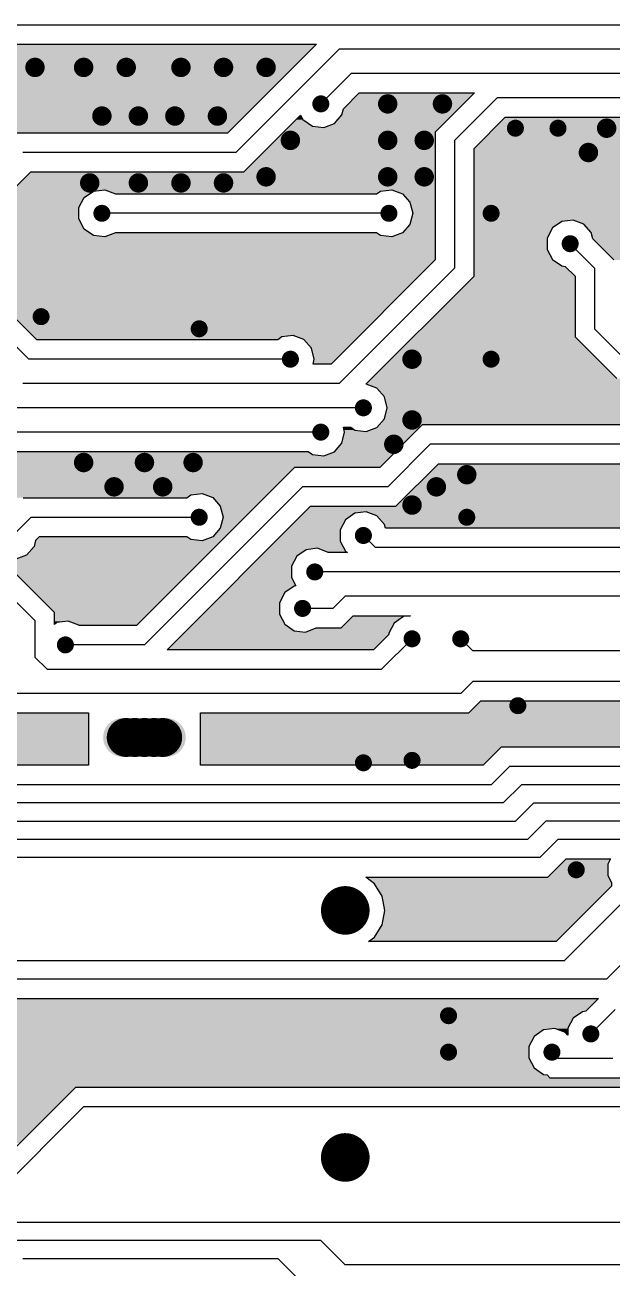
# Model space of a CAD drawing. Extents: x 295 to 953, y 10 to 290.
# Drawn here: x 643.8 to 683.6, y 154.1 to 238.5 of the extents above; entities that cross this region are included whole.
import ezdxf

# ---------------------------------------------------------------- set-up
doc = ezdxf.new("R2010")
doc.units = 0
doc.header["$LTSCALE"] = 5
doc.header["$MEASUREMENT"] = 0
doc.layers.get('0').update_dxf_attribs({"linetype": 'CONTINUOUS', "lineweight": 25})
doc.layers.add('19_SOLD_GBR', color=4, linetype='CONTINUOUS')

msp = doc.modelspace()

# ---------------------------------------------------------------- linework, layer by layer
at = {"color": 7}
for points, const_width in [([(644.82, 235.563, -1), (644.16, 235.563, -1)], 0.66), ([(648.12, 235.563, -1), (647.46, 235.563, -1)], 0.66), ([(651.008, 235.563, -1), (650.348, 235.563, -1)], 0.66), ([(654.72, 235.563, -1), (654.06, 235.563, -1)], 0.66), ([(657.608, 235.563, -1), (656.948, 235.563, -1)], 0.66), ([(660.495, 235.563, -1), (659.835, 235.563, -1)], 0.66), ([(668.745, 233.088, -1), (668.085, 233.088, -1)], 0.66), ([(672.458, 233.088, -1), (671.798, 233.088, -1)], 0.66), ([(649.358, 232.263, -1), (648.698, 232.263, -1)], 0.66), ([(651.833, 232.263, -1), (651.173, 232.263, -1)], 0.66), ([(654.308, 232.263, -1), (653.648, 232.263, -1)], 0.66), ([(657.195, 232.263, -1), (656.535, 232.263, -1)], 0.66), ([(664.166, 233.088, -1), (663.589, 233.088, -1)], 0.577), ([(677.366, 231.438, -1), (676.789, 231.438, -1)], 0.577), ([(680.254, 231.438, -1), (679.676, 231.438, -1)], 0.577), ([(683.595, 231.438, -1), (682.935, 231.438, -1)], 0.66), ([(662.145, 230.613, -1), (661.485, 230.613, -1)], 0.66), ([(668.745, 230.613, -1), (668.085, 230.613, -1)], 0.66), ([(671.22, 230.613, -1), (670.56, 230.613, -1)], 0.66), ([(682.358, 229.788, -1), (681.698, 229.788, -1)], 0.66), ([(660.495, 228.138, -1), (659.835, 228.138, -1)], 0.66), ([(668.745, 228.138, -1), (668.085, 228.138, -1)], 0.66), ([(671.22, 228.138, -1), (670.56, 228.138, -1)], 0.66), ([(648.533, 227.725, -1), (647.873, 227.725, -1)], 0.66), ([(651.833, 227.725, -1), (651.173, 227.725, -1)], 0.66), ([(654.72, 227.725, -1), (654.06, 227.725, -1)], 0.66), ([(657.608, 227.725, -1), (656.948, 227.725, -1)], 0.66), ([(649.316, 225.662, -1), (648.739, 225.662, -1)], 0.577), ([(668.786, 225.662, -1), (668.209, 225.662, -1)], 0.577), ([(675.716, 225.662, -1), (675.139, 225.662, -1)], 0.577), ([(681.079, 223.6, -1), (680.501, 223.6, -1)], 0.577), ([(645.191, 218.65, -1), (644.614, 218.65, -1)], 0.577), ([(655.916, 217.825, -1), (655.339, 217.825, -1)], 0.577), ([(662.104, 215.762, -1), (661.526, 215.762, -1)], 0.577), ([(670.395, 215.762, -1), (669.735, 215.762, -1)], 0.66), ([(675.716, 215.762, -1), (675.139, 215.762, -1)], 0.577), ([(667.054, 212.462, -1), (666.476, 212.462, -1)], 0.577), ([(670.395, 211.638, -1), (669.735, 211.638, -1)], 0.66), ([(664.166, 210.812, -1), (663.589, 210.812, -1)], 0.577), ([(669.158, 209.988, -1), (668.498, 209.988, -1)], 0.66), ([(648.12, 208.75, -1), (647.46, 208.75, -1)], 0.66), ([(652.245, 208.75, -1), (651.585, 208.75, -1)], 0.66), ([(655.545, 208.75, -1), (654.885, 208.75, -1)], 0.66), ([(674.108, 207.925, -1), (673.448, 207.925, -1)], 0.66), ([(650.183, 207.1, -1), (649.523, 207.1, -1)], 0.66), ([(653.483, 207.1, -1), (652.823, 207.1, -1)], 0.66), ([(672.045, 207.1, -1), (671.385, 207.1, -1)], 0.66), ([(670.395, 205.863, -1), (669.735, 205.863, -1)], 0.66), ([(655.916, 205.037, -1), (655.339, 205.037, -1)], 0.577), ([(674.066, 205.037, -1), (673.489, 205.037, -1)], 0.577), ([(667.054, 203.8, -1), (666.476, 203.8, -1)], 0.577), ([(663.754, 201.325, -1), (663.176, 201.325, -1)], 0.577), ([(662.929, 198.85, -1), (662.351, 198.85, -1)], 0.577), ([(646.841, 196.375, -1), (646.264, 196.375, -1)], 0.577), ([(670.354, 196.788, -1), (669.776, 196.788, -1)], 0.577), ([(673.654, 196.788, -1), (673.076, 196.788, -1)], 0.577), ([(677.531, 192.25, -1), (676.954, 192.25, -1)], 0.577), ([(651.338, 190.092, -1), (650.018, 190.092, -1)], 1.32), ([(651.915, 190.092, -1), (650.595, 190.092, -1)], 1.32), ([(652.575, 190.092, -1), (651.255, 190.092, -1)], 1.32), ([(653.235, 190.092, -1), (651.915, 190.092, -1)], 1.32), ([(653.813, 190.092, -1), (652.493, 190.092, -1)], 1.32), ([(670.354, 188.538, -1), (669.776, 188.538, -1)], 0.577), ([(667.054, 188.373, -1), (666.476, 188.373, -1)], 0.577), ([(681.491, 181.113, -1), (680.914, 181.113, -1)], 0.577), ([(666.361, 178.357, -1), (664.711, 178.357, -1)], 1.65), ([(672.829, 171.213, -1), (672.251, 171.213, -1)], 0.577), ([(682.481, 169.975, -1), (681.904, 169.975, -1)], 0.577), ([(672.829, 168.738, -1), (672.251, 168.738, -1)], 0.577), ([(679.841, 168.738, -1), (679.264, 168.738, -1)], 0.577), ([(666.361, 161.593, -1), (664.711, 161.593, -1)], 1.65)]:
    msp.add_lwpolyline(points, format="xyb", close=True, dxfattribs=dict(at, const_width=const_width))
at = {"layer": '19_SOLD_GBR', "color": 7}
for p, q in [((606.54, 238.45), (718.74, 238.45)), ((629.044, 237.13), (663.577, 237.13)), ((663.577, 237.13), (657.556, 231.108)), ((658.103, 229.788), (665.115, 236.8)), ((712.553, 236.8), (665.115, 236.8)), ((663.878, 233.088), (665.94, 235.15)), ((712.14, 235.15), (665.94, 235.15)), ((665.41, 232.753), (666.486, 233.83)), ((666.486, 233.83), (674.302, 233.83)), ((674.302, 233.83), (671.633, 231.159)), ((672.953, 230.613), (675.84, 233.5)), ((695.64, 233.5), (675.84, 233.5)), ((658.649, 228.468), (662.506, 232.325)), ((662.506, 232.325), (662.668, 232.017)), ((662.668, 232.017), (663.305, 231.578)), ((664.795, 231.759), (665.306, 232.337)), ((665.306, 232.337), (665.41, 232.753)), ((674.273, 230.066), (676.386, 232.18)), ((676.386, 232.18), (695.094, 232.18)), ((663.305, 231.578), (664.072, 231.485)), ((664.072, 231.485), (664.795, 231.759)), ((657.556, 231.108), (643.119, 231.108)), ((671.633, 231.159), (671.633, 222.496)), ((672.953, 230.613), (672.953, 221.95)), ((658.103, 229.788), (643.665, 229.788)), ((674.273, 221.404), (674.273, 230.066)), ((638.849, 223.105), (644.211, 228.468)), ((644.211, 228.468), (658.649, 228.468)), ((647.818, 226.733), (648.455, 227.172)), ((648.455, 227.172), (649.222, 227.266)), ((649.222, 227.266), (649.945, 226.991)), ((649.945, 226.991), (649.953, 226.983)), ((649.953, 226.983), (667.649, 226.983)), ((667.649, 226.983), (667.925, 227.172)), ((667.925, 227.172), (668.692, 227.266)), ((668.692, 227.266), (669.415, 226.991)), ((669.415, 226.991), (669.926, 226.413)), ((647.46, 226.049), (647.818, 226.733)), ((669.926, 226.413), (670.113, 225.662)), ((647.46, 225.276), (647.46, 226.049)), ((647.818, 224.592), (647.46, 225.276)), ((668.498, 225.662), (649.028, 225.662)), ((670.113, 225.662), (669.926, 224.912)), ((648.455, 224.153), (647.818, 224.592)), ((669.926, 224.912), (669.415, 224.334)), ((679.581, 224.671), (679.223, 223.986)), ((680.217, 225.11), (679.581, 224.671)), ((680.985, 225.204), (680.217, 225.11)), ((681.707, 224.928), (680.985, 225.204)), ((682.219, 224.351), (681.707, 224.928)), ((649.222, 224.06), (648.455, 224.153)), ((649.945, 224.334), (649.222, 224.06)), ((649.953, 224.342), (649.945, 224.334)), ((667.649, 224.342), (649.953, 224.342)), ((667.925, 224.153), (667.649, 224.342)), ((668.692, 224.06), (667.925, 224.153)), ((669.415, 224.334), (668.692, 224.06)), ((679.223, 223.986), (679.223, 223.214)), ((680.79, 223.6), (682.44, 221.95)), ((682.323, 223.935), (682.219, 224.351)), ((683.76, 222.496), (682.323, 223.935)), ((679.223, 223.214), (679.581, 222.529)), ((671.633, 222.496), (664.569, 215.433)), ((665.115, 214.113), (672.953, 221.95)), ((679.581, 222.529), (680.217, 222.09)), ((680.217, 222.09), (680.462, 222.061)), ((680.462, 222.061), (681.12, 221.404)), ((682.44, 221.95), (682.44, 217.825)), ((666.932, 214.061), (674.273, 221.404)), ((681.12, 221.404), (681.12, 217.279)), ((644.624, 217.083), (642.974, 218.732)), ((684.503, 215.762), (682.44, 217.825)), ((642.428, 217.413), (644.078, 215.762)), ((660.967, 217.083), (644.624, 217.083)), ((661.243, 217.272), (660.967, 217.083)), ((662.01, 217.366), (661.243, 217.272)), ((662.732, 217.091), (662.01, 217.366)), ((663.244, 216.513), (662.732, 217.091)), ((681.12, 217.279), (683.956, 214.443)), ((663.43, 215.762), (663.244, 216.513)), ((661.815, 215.762), (644.078, 215.762)), ((663.348, 215.433), (663.43, 215.762)), ((664.569, 215.433), (663.348, 215.433)), ((665.115, 214.113), (643.665, 214.113)), ((666.96, 214.066), (666.932, 214.061)), ((667.682, 213.791), (666.96, 214.066)), ((668.194, 213.213), (667.682, 213.791)), ((668.38, 212.462), (668.194, 213.213)), ((666.765, 212.462), (643.253, 212.462)), ((668.194, 211.712), (668.38, 212.462)), ((665.41, 211.143), (665.917, 211.143)), ((665.493, 210.812), (665.41, 211.143)), ((665.917, 211.143), (666.192, 210.953)), ((666.192, 210.953), (666.96, 210.86)), ((666.96, 210.86), (667.682, 211.134)), ((667.682, 211.134), (668.194, 211.712)), ((670.756, 211.308), (667.869, 208.42)), ((688.192, 211.308), (670.756, 211.308)), ((663.878, 210.812), (642.84, 210.812)), ((665.306, 210.062), (665.493, 210.812)), ((642.294, 209.493), (663.029, 209.493)), ((663.029, 209.493), (663.305, 209.303)), ((663.305, 209.303), (664.072, 209.21)), ((664.072, 209.21), (664.795, 209.484)), ((664.795, 209.484), (665.306, 210.062)), ((668.415, 207.1), (671.303, 209.988)), ((689.04, 209.988), (671.303, 209.988)), ((662.094, 208.42), (651.369, 197.695)), ((667.869, 208.42), (662.094, 208.42)), ((668.961, 205.78), (671.849, 208.667)), ((671.849, 208.667), (688.192, 208.667)), ((651.915, 196.375), (662.64, 207.1)), ((668.415, 207.1), (662.64, 207.1)), ((643.688, 206.358), (654.779, 206.358)), ((654.779, 206.358), (655.055, 206.547)), ((655.055, 206.547), (655.822, 206.641)), ((655.822, 206.641), (656.545, 206.366)), ((656.545, 206.366), (657.056, 205.788)), ((642.997, 203.8), (644.234, 205.037)), ((644.234, 205.037), (655.628, 205.037)), ((653.453, 196.045), (663.186, 205.78)), ((657.056, 205.788), (657.243, 205.037)), ((657.243, 205.037), (657.056, 204.287)), ((663.186, 205.78), (668.961, 205.78)), ((666.192, 205.31), (665.556, 204.871)), ((666.96, 205.404), (666.192, 205.31)), ((667.682, 205.128), (666.96, 205.404)), ((668.194, 204.551), (667.682, 205.128)), ((657.056, 204.287), (656.545, 203.709)), ((665.556, 204.871), (665.198, 204.186)), ((665.198, 204.186), (665.198, 203.414)), ((668.258, 204.295), (668.194, 204.551)), ((709.934, 204.295), (668.258, 204.295)), ((645.81, 198.571), (640.911, 203.47)), ((644.53, 203.465), (644.426, 203.049)), ((644.78, 203.717), (644.53, 203.465)), ((654.779, 203.717), (644.78, 203.717)), ((655.055, 203.528), (654.779, 203.717)), ((655.822, 203.435), (655.055, 203.528)), ((656.545, 203.709), (655.822, 203.435)), ((665.198, 203.414), (665.556, 202.729)), ((666.765, 203.8), (667.59, 202.975)), ((644.426, 203.049), (643.914, 202.472)), ((662.893, 202.835), (662.256, 202.396)), ((663.66, 202.929), (662.893, 202.835)), ((664.382, 202.653), (663.66, 202.929)), ((664.391, 202.645), (664.382, 202.653)), ((665.678, 202.645), (664.391, 202.645)), ((665.556, 202.729), (665.678, 202.645)), ((725.753, 202.975), (667.59, 202.975)), ((644.49, 198.025), (640.365, 202.15)), ((643.914, 202.472), (643.191, 202.198)), ((662.256, 202.396), (661.898, 201.711)), ((661.898, 201.711), (661.898, 200.939)), ((661.898, 200.939), (662.193, 200.375)), ((725.34, 201.325), (663.465, 201.325)), ((662.067, 200.36), (661.431, 199.921)), ((662.193, 200.375), (662.067, 200.36)), ((661.431, 199.921), (661.073, 199.236)), ((661.073, 199.236), (661.073, 198.464)), ((664.703, 198.85), (665.528, 199.675)), ((724.928, 199.675), (665.528, 199.675)), ((645.81, 197.768), (645.81, 198.571)), ((661.073, 198.464), (661.431, 197.779)), ((664.703, 198.85), (662.64, 198.85)), ((665.249, 197.53), (666.074, 198.355)), ((666.074, 198.355), (669.966, 198.355)), ((669.493, 198.297), (668.856, 197.858)), ((669.966, 198.355), (669.493, 198.297)), ((644.49, 198.025), (644.49, 195.55)), ((645.98, 197.885), (645.81, 197.768)), ((646.747, 197.979), (645.98, 197.885)), ((647.47, 197.703), (646.747, 197.979)), ((647.478, 197.695), (647.47, 197.703)), ((651.369, 197.695), (647.478, 197.695)), ((661.431, 197.779), (662.067, 197.34)), ((662.835, 197.248), (663.557, 197.522)), ((663.557, 197.522), (663.566, 197.53)), ((663.566, 197.53), (665.249, 197.53)), ((668.856, 197.858), (668.498, 197.174)), ((662.067, 197.34), (662.835, 197.248)), ((668.498, 197.086), (667.456, 196.045)), ((670.065, 196.788), (668.003, 194.725)), ((668.498, 197.174), (668.498, 197.086)), ((673.365, 196.788), (674.19, 195.963)), ((651.915, 196.375), (646.553, 196.375)), ((667.456, 196.045), (653.453, 196.045)), ((718.74, 195.963), (674.19, 195.963)), ((645.315, 194.725), (644.49, 195.55)), ((645.315, 194.725), (668.003, 194.725)), ((673.365, 193.075), (674.19, 193.9)), ((724.928, 193.9), (674.19, 193.9)), ((673.365, 193.075), (635.828, 193.075)), ((673.911, 191.755), (674.736, 192.58)), ((674.736, 192.58), (693.728, 192.58)), ((635.281, 191.755), (648.12, 191.755)), ((648.12, 191.755), (648.12, 188.208)), ((655.71, 191.755), (673.911, 191.755)), ((655.71, 188.208), (655.71, 191.755)), ((676.119, 189.445), (674.881, 188.208)), ((707.881, 189.445), (676.119, 189.445)), ((648.12, 188.208), (639.261, 188.208)), ((674.881, 188.208), (655.71, 188.208)), ((675.428, 186.888), (676.665, 188.125)), ((708.428, 188.125), (676.665, 188.125)), ((675.428, 186.888), (638.715, 186.888)), ((676.253, 185.65), (677.49, 186.888)), ((703.89, 186.888), (677.49, 186.888)), ((676.253, 185.65), (637.89, 185.65)), ((678.315, 185.65), (677.078, 184.413)), ((678.315, 185.65), (703.065, 185.65)), ((637.065, 184.413), (677.078, 184.413)), ((677.903, 183.175), (679.14, 184.413)), ((702.24, 184.413), (679.14, 184.413)), ((677.903, 183.175), (636.24, 183.175)), ((678.728, 181.938), (679.965, 183.175)), ((700.59, 183.175), (679.965, 183.175)), ((678.728, 181.938), (635.415, 181.938)), ((679.274, 180.618), (680.511, 181.855)), ((680.511, 181.855), (683.534, 181.855)), ((683.534, 181.855), (683.348, 181.499)), ((683.348, 181.499), (683.348, 180.726)), ((666.923, 180.618), (679.274, 180.618)), ((667.521, 180.167), (666.923, 180.618)), ((683.348, 180.726), (683.595, 180.255)), ((668.041, 179.327), (667.521, 180.167)), ((683.595, 180.009), (679.831, 176.245)), ((683.595, 180.255), (683.595, 180.009)), ((668.222, 178.357), (668.041, 179.327)), ((680.378, 174.925), (684.915, 179.463)), ((668.041, 177.387), (668.222, 178.357)), ((667.521, 176.547), (668.041, 177.387)), ((667.12, 176.245), (667.521, 176.547)), ((686.153, 176.575), (683.265, 173.688)), ((679.831, 176.245), (667.12, 176.245)), ((680.378, 174.925), (636.24, 174.925)), ((683.265, 173.688), (635.828, 173.688)), ((639.507, 172.368), (682.717, 172.368)), ((682.717, 172.368), (681.864, 171.514)), ((681.62, 171.485), (680.983, 171.046)), ((681.864, 171.514), (681.62, 171.485)), ((682.193, 169.975), (683.843, 171.625)), ((680.983, 171.046), (680.625, 170.361)), ((678.343, 169.808), (677.985, 169.124)), ((678.98, 170.247), (678.343, 169.808)), ((679.747, 170.341), (678.98, 170.247)), ((680.47, 170.066), (679.747, 170.341)), ((680.625, 169.891), (680.47, 170.066)), ((680.625, 170.361), (680.625, 169.891)), ((677.985, 169.124), (677.985, 168.351)), ((679.553, 168.738), (679.965, 168.325)), ((677.985, 168.351), (678.343, 167.667)), ((679.965, 168.325), (683.678, 168.325)), ((678.343, 167.667), (678.98, 167.228)), ((678.98, 167.228), (679.224, 167.198)), ((679.224, 167.198), (679.419, 167.005)), ((647.244, 166.345), (639.819, 158.92)), ((713.099, 166.345), (647.244, 166.345)), ((679.419, 167.005), (684.224, 167.005)), ((640.365, 157.6), (647.79, 165.025)), ((712.553, 165.025), (647.79, 165.025)), ((708.84, 157.188), (642.015, 157.188)), ((663.878, 155.95), (642.84, 155.95)), ((663.878, 155.95), (665.528, 154.3)), ((660.99, 154.713), (643.665, 154.713)), ((660.99, 154.713), (663.878, 151.825)), ((686.153, 154.3), (665.528, 154.3))]:
    msp.add_line(p, q, dxfattribs=at)
for points in [[(663.226, 236.779), (663.577, 237.13), (629.396, 236.779), (629.044, 237.13)], [(663.577, 237.13), (663.577, 237.13), (629.044, 237.13), (663.577, 237.13)], [(662.437, 235.99), (663.226, 236.779), (629.723, 235.99), (629.396, 236.779)], [(661.583, 235.135), (662.437, 235.99), (629.723, 235.135), (629.723, 235.99)], [(660.796, 234.348), (661.583, 235.135), (629.396, 234.348), (629.723, 235.135)], [(659.866, 233.418), (660.192, 233.744), (628.005, 233.418), (628.792, 233.744)], [(660.192, 233.744), (660.796, 234.348), (628.792, 233.744), (629.396, 234.348)], [(673.225, 232.753), (674.302, 233.83), (665.41, 232.753), (666.486, 233.83)], [(659.041, 232.593), (659.866, 233.418), (608.324, 232.593), (609.149, 233.418)], [(658.02, 231.571), (659.041, 232.593), (604.808, 231.571), (603.786, 232.593)], [(663.305, 231.578), (662.668, 232.017), (661.759, 231.578), (662.198, 232.017)], [(662.668, 232.017), (662.506, 232.325), (662.198, 232.017), (662.506, 232.325)], [(672.233, 231.759), (672.81, 232.337), (664.795, 231.759), (665.306, 232.337)], [(672.81, 232.337), (673.225, 232.753), (665.306, 232.337), (665.41, 232.753)], [(697.208, 230.066), (695.094, 232.18), (674.273, 230.066), (676.386, 232.18)], [(695.094, 232.18), (695.094, 232.18), (676.386, 232.18), (695.094, 232.18)], [(657.556, 231.108), (658.02, 231.571), (604.808, 231.108), (604.808, 231.571)], [(671.633, 231.159), (671.959, 231.485), (661.34, 231.159), (661.667, 231.485)], [(664.072, 231.485), (663.305, 231.578), (661.667, 231.485), (661.759, 231.578)], [(671.959, 231.485), (672.233, 231.759), (664.072, 231.485), (664.795, 231.759)], [(671.633, 228.468), (671.633, 231.159), (658.649, 228.468), (661.34, 231.159)], [(697.569, 229.705), (697.208, 230.066), (674.273, 229.705), (674.273, 230.066)], [(700.017, 229.515), (699.742, 229.705), (674.273, 229.515), (674.273, 229.705)], [(700.785, 229.423), (700.017, 229.515), (674.273, 229.423), (674.273, 229.515)], [(711.756, 229.208), (712.067, 229.423), (674.273, 229.208), (674.273, 229.423)], [(711.398, 228.524), (711.756, 229.208), (674.273, 228.524), (674.273, 229.208)], [(671.633, 227.266), (671.633, 228.467), (643.01, 227.266), (644.211, 228.467)], [(671.633, 228.467), (671.633, 228.468), (649.222, 228.467), (658.649, 228.468)], [(711.398, 227.751), (711.398, 228.524), (674.273, 227.751), (674.273, 228.524)], [(647.818, 226.733), (648.455, 227.172), (642.477, 226.733), (642.916, 227.172)], [(648.455, 227.172), (649.222, 227.266), (642.916, 227.172), (643.01, 227.266)], [(667.925, 227.172), (668.692, 227.266), (649.469, 227.172), (649.222, 227.266)], [(667.661, 226.991), (667.925, 227.172), (649.945, 226.991), (649.469, 227.172)], [(667.649, 226.983), (667.661, 226.991), (649.953, 226.983), (649.945, 226.991)], [(671.633, 226.991), (671.633, 227.266), (669.415, 226.991), (668.692, 227.266)], [(671.633, 226.413), (671.633, 226.991), (669.926, 226.413), (669.415, 226.991)], [(711.756, 227.067), (711.398, 227.751), (674.273, 227.067), (674.273, 227.751)], [(712.392, 226.628), (711.756, 227.067), (674.273, 226.628), (674.273, 227.067)], [(647.46, 226.049), (647.818, 226.733), (641.792, 226.049), (642.477, 226.733)], [(671.633, 225.662), (671.633, 226.413), (670.113, 225.662), (669.926, 226.413)], [(713.16, 226.535), (712.392, 226.628), (674.273, 226.535), (674.273, 226.628)], [(737.581, 226.405), (737.451, 226.535), (674.273, 226.405), (674.273, 226.535)], [(788.901, 226.029), (788.525, 226.405), (674.273, 226.029), (674.273, 226.405)], [(647.818, 224.592), (647.46, 225.276), (640.335, 224.592), (641.02, 225.276)], [(647.46, 225.276), (647.46, 226.049), (641.02, 225.276), (641.792, 226.049)], [(671.633, 224.912), (671.633, 225.662), (669.926, 224.912), (670.113, 225.662)], [(786.23, 225.935), (786.997, 226.029), (674.273, 225.935), (674.273, 226.029)], [(785.768, 225.616), (786.23, 225.935), (674.273, 225.616), (674.273, 225.935)], [(690.118, 225.522), (690.885, 225.616), (674.273, 225.522), (674.273, 225.616)], [(689.655, 225.204), (690.118, 225.522), (674.273, 225.204), (674.273, 225.522)], [(648.455, 224.153), (647.818, 224.592), (639.896, 224.153), (640.335, 224.592)], [(671.633, 224.334), (671.633, 224.912), (669.415, 224.334), (669.926, 224.912)], [(680.217, 225.11), (680.985, 225.204), (674.273, 225.11), (674.273, 225.204)], [(679.581, 224.671), (680.217, 225.11), (674.273, 224.671), (674.273, 225.11)], [(679.223, 223.986), (679.581, 224.671), (674.273, 223.986), (674.273, 224.671)], [(689.481, 225.083), (689.655, 225.204), (681.301, 225.083), (680.985, 225.204)], [(689.4, 224.928), (689.481, 225.083), (681.707, 224.928), (681.301, 225.083)], [(689.123, 224.399), (689.4, 224.928), (682.177, 224.399), (681.707, 224.928)], [(671.633, 223.105), (671.633, 224.06), (638.849, 223.105), (639.804, 224.06)], [(649.222, 224.06), (648.455, 224.153), (639.804, 224.06), (639.896, 224.153)], [(668.692, 224.06), (667.925, 224.153), (649.222, 224.06), (649.466, 224.153)], [(667.925, 224.153), (667.661, 224.334), (649.466, 224.153), (649.945, 224.334)], [(667.661, 224.334), (667.649, 224.342), (649.945, 224.334), (649.953, 224.342)], [(667.649, 224.342), (667.649, 224.342), (649.953, 224.342), (667.649, 224.342)], [(671.633, 224.06), (671.633, 224.334), (668.692, 224.06), (669.415, 224.334)], [(679.223, 223.214), (679.223, 223.986), (674.273, 223.214), (674.273, 223.986)], [(689.123, 224.351), (689.123, 224.399), (682.219, 224.351), (682.177, 224.399)], [(689.123, 223.935), (689.123, 224.351), (682.323, 223.935), (682.219, 224.351)], [(689.123, 223.626), (689.123, 223.935), (682.631, 223.626), (682.323, 223.935)], [(689.37, 223.155), (689.123, 223.626), (683.102, 223.155), (682.631, 223.626)], [(671.633, 222.496), (671.633, 222.823), (602.498, 222.496), (602.498, 222.823)], [(671.633, 222.823), (671.633, 223.097), (605.497, 222.823), (606.22, 223.097)], [(671.633, 223.097), (671.633, 223.105), (606.22, 223.097), (606.228, 223.105)], [(671.633, 223.105), (671.633, 223.105), (606.228, 223.105), (638.849, 223.105)], [(679.581, 222.529), (679.223, 223.214), (674.273, 222.529), (674.273, 223.214)], [(689.37, 222.496), (689.37, 223.155), (683.76, 222.496), (683.102, 223.155)], [(667.869, 218.732), (671.633, 222.496), (602.498, 218.732), (602.498, 222.496)], [(680.217, 222.09), (679.581, 222.529), (674.273, 222.09), (674.273, 222.529)], [(680.462, 222.061), (680.217, 222.09), (674.273, 222.061), (674.273, 222.09)], [(681.12, 221.404), (680.462, 222.061), (674.273, 221.404), (674.273, 222.061)], [(681.12, 217.279), (681.12, 221.404), (670.149, 217.279), (674.273, 221.404)], [(667.869, 218.732), (667.869, 218.732), (642.974, 218.732), (602.498, 218.732)], [(666.503, 217.366), (667.869, 218.732), (644.34, 217.366), (642.974, 218.732)], [(661.243, 217.272), (662.01, 217.366), (644.434, 217.272), (644.34, 217.366)], [(660.967, 217.083), (661.243, 217.272), (644.624, 217.083), (644.434, 217.272)], [(666.227, 217.091), (666.503, 217.366), (662.732, 217.091), (662.01, 217.366)], [(665.65, 216.513), (666.227, 217.091), (663.244, 216.513), (662.732, 217.091)], [(683.956, 214.443), (681.12, 217.279), (667.313, 214.443), (670.149, 217.279)], [(664.899, 215.762), (665.65, 216.513), (663.43, 215.762), (663.244, 216.513)], [(664.569, 215.433), (664.899, 215.762), (663.348, 215.433), (663.43, 215.762)], [(685.823, 214.086), (686.009, 214.443), (666.957, 214.086), (667.313, 214.443)], [(666.932, 214.061), (666.937, 214.066), (666.932, 214.061), (666.96, 214.066)], [(685.823, 214.066), (685.823, 214.086), (666.937, 214.066), (666.957, 214.086)], [(685.823, 213.791), (685.823, 214.066), (667.682, 213.791), (666.96, 214.066)], [(685.823, 213.314), (685.823, 213.791), (668.105, 213.314), (667.682, 213.791)], [(685.875, 213.213), (685.823, 213.314), (668.194, 213.213), (668.105, 213.314)], [(686.181, 212.629), (685.875, 213.213), (668.339, 212.629), (668.194, 213.213)], [(686.422, 212.462), (686.181, 212.629), (668.38, 212.462), (668.339, 212.629)], [(687.512, 211.712), (687.062, 212.161), (668.194, 211.712), (668.305, 212.161)], [(687.062, 212.161), (686.817, 212.19), (668.305, 212.161), (668.313, 212.19)], [(686.817, 212.19), (686.422, 212.462), (668.313, 212.19), (668.38, 212.462)], [(665.917, 211.142), (665.917, 211.143), (665.41, 211.142), (665.917, 211.143)], [(666.192, 210.953), (665.917, 211.142), (665.458, 210.953), (665.41, 211.142)], [(666.96, 210.86), (666.192, 210.953), (665.481, 210.86), (665.458, 210.953)], [(670.309, 210.86), (670.583, 211.134), (666.96, 210.86), (667.682, 211.134)], [(670.583, 211.134), (670.756, 211.308), (667.682, 211.134), (667.836, 211.308)], [(688.192, 211.308), (688.468, 211.497), (667.836, 211.308), (668.004, 211.497)], [(688.468, 211.497), (688.939, 211.555), (668.004, 211.497), (668.055, 211.555)], [(687.669, 211.555), (687.512, 211.712), (668.055, 211.555), (668.194, 211.712)], [(669.511, 210.062), (670.261, 210.812), (665.306, 210.062), (665.493, 210.812)], [(670.261, 210.812), (670.309, 210.86), (665.493, 210.812), (665.481, 210.86)], [(655.822, 209.492), (642.294, 209.493), (614.972, 209.492), (614.972, 209.493)], [(663.305, 209.303), (663.029, 209.492), (615.008, 209.303), (614.972, 209.492)], [(664.072, 209.21), (663.374, 209.294), (614.994, 209.21), (615.01, 209.294)], [(663.374, 209.294), (663.305, 209.303), (615.01, 209.294), (615.008, 209.303)], [(663.029, 209.492), (663.029, 209.493), (655.822, 209.492), (663.029, 209.493)], [(668.659, 209.21), (668.933, 209.484), (664.072, 209.21), (664.795, 209.484)], [(668.933, 209.484), (669.511, 210.062), (664.795, 209.484), (665.306, 210.062)], [(661.998, 208.324), (662.094, 208.42), (614.828, 208.324), (614.846, 208.42)], [(667.869, 208.42), (668.659, 209.21), (614.846, 208.42), (614.994, 209.21)], [(690.969, 206.193), (688.712, 208.448), (669.374, 206.193), (671.629, 208.448)], [(688.712, 208.448), (688.467, 208.478), (671.629, 208.448), (671.659, 208.478)], [(688.467, 208.478), (688.192, 208.667), (671.659, 208.478), (671.849, 208.667)], [(688.192, 208.667), (688.192, 208.667), (671.849, 208.667), (688.192, 208.667)], [(661.158, 207.484), (661.998, 208.324), (614.308, 207.484), (614.828, 208.324)], [(660.315, 206.641), (660.564, 206.89), (612.646, 206.641), (613.521, 206.89)], [(660.564, 206.89), (661.158, 207.484), (613.521, 206.89), (614.308, 207.484)], [(655.055, 206.547), (655.647, 206.62), (566.884, 206.547), (566.811, 206.62)], [(654.779, 206.358), (655.055, 206.547), (567.074, 206.358), (566.884, 206.547)], [(655.647, 206.62), (655.822, 206.641), (612.571, 206.62), (612.646, 206.641)], [(660.04, 206.366), (660.315, 206.641), (656.545, 206.366), (655.822, 206.641)], [(659.462, 205.788), (660.04, 206.366), (657.056, 205.788), (656.545, 206.366)], [(709.934, 205.78), (710.106, 206.108), (668.961, 205.78), (669.29, 206.108)], [(710.106, 206.108), (710.228, 206.192), (669.29, 206.108), (669.374, 206.192)], [(710.228, 206.192), (690.969, 206.193), (669.374, 206.192), (669.374, 206.193)], [(658.711, 205.037), (659.462, 205.788), (657.243, 205.037), (657.056, 205.788)], [(657.961, 204.287), (658.711, 205.037), (657.056, 204.287), (657.243, 205.037)], [(665.556, 204.871), (666.192, 205.31), (662.277, 204.871), (662.716, 205.31)], [(666.192, 205.31), (666.96, 205.404), (662.716, 205.31), (662.81, 205.404)], [(709.748, 205.404), (709.748, 205.424), (662.81, 205.404), (662.83, 205.424)], [(709.748, 205.424), (709.934, 205.78), (662.83, 205.424), (663.186, 205.78)], [(709.934, 205.78), (709.934, 205.78), (663.186, 205.78), (668.961, 205.78)], [(709.748, 205.128), (709.748, 205.404), (667.682, 205.128), (666.96, 205.404)], [(709.748, 204.651), (709.748, 205.128), (668.105, 204.651), (667.682, 205.128)], [(657.383, 203.709), (657.961, 204.287), (656.545, 203.709), (657.056, 204.287)], [(665.198, 203.414), (665.198, 204.186), (660.821, 203.414), (661.593, 204.186)], [(665.198, 204.186), (665.556, 204.871), (661.593, 204.186), (662.277, 204.871)], [(709.8, 204.551), (709.748, 204.651), (668.194, 204.551), (668.105, 204.651)], [(709.934, 204.295), (709.8, 204.551), (668.258, 204.295), (668.194, 204.551)], [(656.723, 203.049), (657.109, 203.435), (644.426, 203.049), (644.522, 203.435)], [(655.822, 203.435), (655.576, 203.465), (644.522, 203.435), (644.53, 203.465)], [(655.576, 203.465), (655.055, 203.528), (644.53, 203.465), (644.592, 203.528)], [(655.055, 203.528), (654.779, 203.717), (644.592, 203.528), (644.78, 203.717)], [(654.779, 203.717), (654.779, 203.717), (644.78, 203.717), (654.779, 203.717)], [(657.109, 203.435), (657.383, 203.709), (655.822, 203.435), (656.545, 203.709)], [(665.451, 202.929), (665.198, 203.414), (660.336, 202.929), (660.821, 203.414)], [(656.146, 202.472), (656.723, 203.049), (643.914, 202.472), (644.426, 203.049)], [(662.256, 202.396), (662.893, 202.835), (659.803, 202.396), (660.241, 202.835)], [(662.893, 202.835), (663.66, 202.929), (660.241, 202.835), (660.336, 202.929)], [(665.556, 202.729), (665.451, 202.929), (664.183, 202.729), (663.66, 202.929)], [(665.666, 202.653), (665.556, 202.729), (664.382, 202.653), (664.183, 202.729)], [(665.678, 202.645), (665.666, 202.653), (664.391, 202.645), (664.382, 202.653)], [(652.245, 198.571), (655.872, 202.198), (645.81, 198.571), (642.183, 202.198)], [(655.872, 202.198), (656.146, 202.472), (643.191, 202.198), (643.914, 202.472)], [(661.898, 200.939), (661.898, 201.711), (658.346, 200.939), (659.118, 201.711)], [(661.898, 201.711), (662.256, 202.396), (659.118, 201.711), (659.803, 202.396)], [(662.193, 200.375), (661.898, 200.939), (657.782, 200.375), (658.346, 200.939)], [(661.431, 199.921), (662.067, 200.36), (657.328, 199.921), (657.767, 200.36)], [(662.067, 200.36), (662.193, 200.375), (657.767, 200.36), (657.782, 200.375)], [(661.073, 198.464), (661.073, 199.236), (655.871, 198.464), (656.643, 199.236)], [(661.073, 199.236), (661.431, 199.921), (656.643, 199.236), (657.328, 199.921)], [(651.653, 197.979), (652.245, 198.571), (645.81, 197.979), (645.81, 198.571)], [(661.431, 197.779), (661.073, 198.464), (655.187, 197.779), (655.871, 198.464)], [(668.856, 197.858), (669.493, 198.297), (665.577, 197.858), (666.016, 198.297)], [(669.493, 198.297), (669.964, 198.355), (666.016, 198.297), (666.074, 198.355)], [(645.98, 197.885), (646.747, 197.979), (645.81, 197.885), (645.81, 197.979)], [(645.81, 197.768), (645.98, 197.885), (645.81, 197.768), (645.81, 197.885)], [(651.377, 197.703), (651.653, 197.979), (647.47, 197.703), (646.747, 197.979)], [(651.369, 197.695), (651.377, 197.703), (647.478, 197.695), (647.47, 197.703)], [(662.067, 197.34), (661.431, 197.779), (654.748, 197.34), (655.187, 197.779)], [(668.536, 197.248), (668.68, 197.522), (662.835, 197.248), (663.557, 197.522)], [(668.68, 197.522), (668.684, 197.53), (663.557, 197.522), (663.566, 197.53)], [(668.684, 197.53), (668.684, 197.53), (663.566, 197.53), (665.249, 197.53)], [(668.684, 197.53), (668.856, 197.858), (665.249, 197.53), (665.577, 197.858)], [(667.456, 196.045), (668.498, 197.086), (653.453, 196.045), (654.494, 197.086)], [(668.498, 197.086), (668.498, 197.174), (654.494, 197.086), (654.581, 197.174)], [(668.498, 197.174), (668.536, 197.248), (654.581, 197.174), (654.656, 197.248)], [(662.835, 197.248), (662.067, 197.34), (654.656, 197.248), (654.748, 197.34)], [(693.248, 191.811), (693.606, 192.496), (673.967, 191.811), (674.652, 192.496)], [(693.606, 192.496), (693.728, 192.58), (674.652, 192.496), (674.736, 192.58)], [(693.728, 192.58), (693.728, 192.58), (674.736, 192.58), (693.728, 192.58)], [(648.12, 191.351), (648.12, 191.755), (581.156, 191.351), (580.798, 191.755)], [(693.248, 191.039), (693.248, 191.755), (655.71, 191.039), (655.71, 191.755)], [(693.248, 191.755), (693.248, 191.755), (655.71, 191.755), (673.911, 191.755)], [(693.248, 191.755), (693.248, 191.811), (673.911, 191.755), (673.967, 191.811)], [(648.12, 190.6), (648.12, 191.351), (581.343, 190.6), (581.156, 191.351)], [(654.619, 190.597), (654.497, 190.824), (649.211, 190.597), (649.333, 190.824)], [(654.497, 190.824), (654.334, 191.026), (649.333, 190.824), (649.496, 191.026)], [(654.334, 191.026), (654.133, 191.189), (649.496, 191.026), (649.697, 191.189)], [(654.133, 191.189), (653.905, 191.311), (649.697, 191.189), (649.925, 191.311)], [(653.905, 191.311), (653.657, 191.387), (649.925, 191.311), (650.173, 191.387)], [(653.657, 191.387), (653.4, 191.412), (650.173, 191.387), (650.43, 191.412)], [(693.606, 190.354), (693.248, 191.039), (655.71, 190.354), (655.71, 191.039)], [(648.12, 189.445), (648.12, 189.849), (580.798, 189.445), (581.156, 189.849)], [(648.12, 189.849), (648.12, 190.6), (581.156, 189.849), (581.343, 190.6)], [(654.72, 190.092), (654.695, 190.349), (649.11, 190.092), (649.135, 190.349)], [(654.695, 189.834), (654.72, 190.092), (649.135, 189.834), (649.11, 190.092)], [(654.695, 190.349), (654.619, 190.597), (649.135, 190.349), (649.211, 190.597)], [(654.619, 189.587), (654.695, 189.834), (649.211, 189.587), (649.135, 189.834)], [(694.242, 189.915), (693.606, 190.354), (655.71, 189.915), (655.71, 190.354)], [(695.01, 189.823), (694.242, 189.915), (655.71, 189.823), (655.71, 189.915)], [(648.12, 189.445), (648.12, 189.445), (638.024, 189.445), (580.798, 189.445)], [(648.12, 188.208), (648.12, 189.445), (639.261, 188.208), (638.024, 189.445)], [(654.497, 189.359), (654.619, 189.587), (649.333, 189.359), (649.211, 189.587)], [(654.334, 189.158), (654.497, 189.359), (649.496, 189.158), (649.333, 189.359)], [(654.133, 188.995), (654.334, 189.158), (649.697, 188.995), (649.496, 189.158)], [(653.905, 188.872), (654.133, 188.995), (649.925, 188.872), (649.697, 188.995)], [(707.881, 189.445), (708.259, 189.823), (655.71, 189.445), (655.71, 189.823)], [(674.881, 188.208), (676.119, 189.445), (655.71, 188.208), (655.71, 189.445)], [(653.657, 188.797), (653.905, 188.872), (650.173, 188.797), (649.925, 188.872)], [(653.4, 188.772), (653.657, 188.797), (650.43, 188.772), (650.173, 188.797)], [(683.348, 180.726), (683.348, 181.499), (679.383, 180.726), (680.155, 181.499)], [(683.348, 181.499), (683.534, 181.855), (680.155, 181.499), (680.511, 181.855)], [(683.534, 181.855), (683.534, 181.855), (680.511, 181.855), (683.534, 181.855)], [(683.405, 180.617), (683.405, 180.618), (666.924, 180.617), (679.274, 180.618)], [(683.595, 180.255), (683.405, 180.617), (667.405, 180.255), (666.924, 180.617)], [(683.405, 180.618), (683.348, 180.726), (679.274, 180.618), (679.383, 180.726)], [(683.595, 180.167), (683.595, 180.255), (667.521, 180.167), (667.405, 180.255)], [(683.595, 180.009), (683.595, 180.167), (667.619, 180.009), (667.521, 180.167)], [(682.914, 179.327), (683.595, 180.009), (668.041, 179.327), (667.619, 180.009)], [(681.943, 178.357), (682.914, 179.327), (668.222, 178.357), (668.041, 179.327)], [(680.973, 177.387), (681.943, 178.357), (668.041, 177.387), (668.222, 178.357)], [(680.133, 176.547), (680.973, 177.387), (667.521, 176.547), (668.041, 177.387)], [(679.831, 176.245), (680.133, 176.547), (667.12, 176.245), (667.521, 176.547)], [(682.717, 172.367), (682.717, 172.368), (639.507, 172.367), (682.717, 172.368)], [(682.135, 171.785), (682.717, 172.367), (640.279, 171.785), (639.507, 172.367)], [(681.864, 171.514), (682.135, 171.785), (640.447, 171.514), (640.279, 171.785)], [(681.62, 171.485), (681.864, 171.514), (640.465, 171.485), (640.447, 171.514)], [(680.983, 171.046), (681.62, 171.485), (640.737, 171.046), (640.465, 171.485)], [(680.93, 170.945), (680.983, 171.046), (640.799, 170.945), (640.737, 171.046)], [(680.625, 170.361), (680.93, 170.945), (640.908, 170.361), (640.799, 170.945)], [(677.985, 169.124), (678.343, 169.808), (640.821, 169.124), (640.949, 169.808)], [(680.625, 170.341), (680.625, 170.361), (640.912, 170.341), (640.908, 170.361)], [(678.98, 170.247), (679.747, 170.341), (640.93, 170.247), (640.912, 170.341)], [(678.585, 169.975), (678.98, 170.247), (640.981, 169.975), (640.93, 170.247)], [(678.343, 169.808), (678.585, 169.975), (640.949, 169.808), (640.981, 169.975)], [(680.625, 170.066), (680.625, 170.341), (680.47, 170.066), (679.747, 170.341)], [(680.625, 169.891), (680.625, 170.066), (680.625, 169.891), (680.47, 170.066)], [(677.985, 168.351), (677.985, 169.005), (640.395, 168.351), (640.799, 169.005)], [(677.985, 169.005), (677.985, 169.124), (640.799, 169.005), (640.821, 169.124)], [(678.343, 167.667), (678.083, 168.165), (639.619, 167.667), (640.279, 168.165)], [(678.083, 168.165), (677.985, 168.351), (640.279, 168.165), (640.395, 168.351)], [(678.98, 167.228), (678.875, 167.3), (616.935, 167.228), (616.935, 167.3)], [(679.224, 167.198), (678.98, 167.228), (616.935, 167.198), (616.935, 167.228)], [(679.419, 167.005), (679.224, 167.198), (616.935, 167.005), (616.935, 167.198)], [(678.875, 167.3), (678.482, 167.571), (638.542, 167.3), (639.492, 167.571)], [(678.482, 167.571), (678.343, 167.667), (639.492, 167.571), (639.619, 167.667)], [(717.531, 166.429), (717.23, 167.005), (616.935, 166.429), (616.935, 167.005)], [(717.653, 166.345), (717.531, 166.429), (616.935, 166.345), (616.935, 166.429)], [(645.167, 164.268), (647.244, 166.345), (616.935, 164.268), (616.935, 166.345)], [(717.653, 166.345), (717.653, 166.345), (713.099, 166.345), (647.244, 166.345)], [(644.896, 163.997), (645.167, 164.268), (639.492, 163.997), (638.542, 164.268)], [(644.302, 163.403), (644.896, 163.997), (640.279, 163.403), (639.492, 163.997)], [(643.462, 162.563), (644.302, 163.403), (640.799, 162.563), (640.279, 163.403)]]:
    msp.add_solid(points, dxfattribs=at)

doc.saveas('drawing.dxf')
